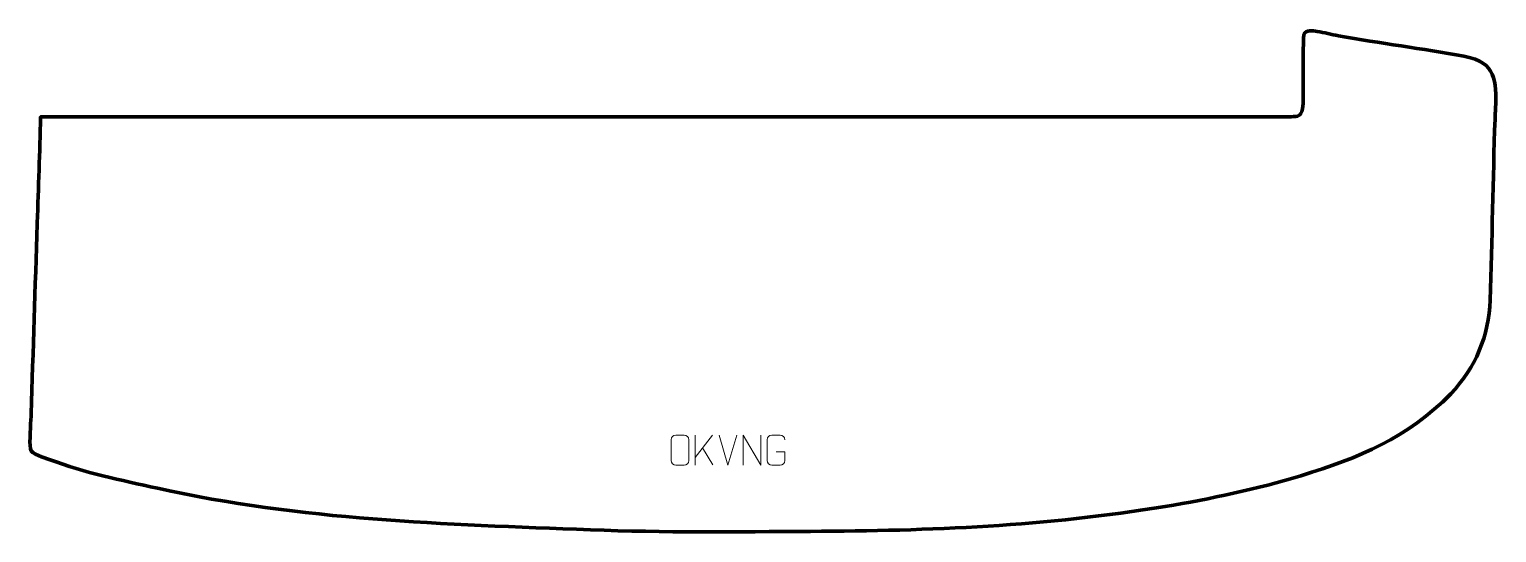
# Model space of a CAD drawing. Header units: millimetres. Extents: x 1282 to 2505, y -43 to 377.
import ezdxf

# ---------------------------------------------------------------- set-up
doc = ezdxf.new("R2010")
doc.units = ezdxf.units.MM
doc.header["$MEASUREMENT"] = 0
doc.layers.add('layer 1', color=7, linetype='Continuous')

msp = doc.modelspace()

# ---------------------------------------------------------------- linework, layer by layer
at = {"layer": 'layer 1', "color": 242, "lineweight": 158}
msp.add_open_spline([(2343.6541, 318.978), (2343.6968, 325.2832), (2343.5759, 370.4255), (2344.239, 372.1007), (2344.239, 372.1007), (2345.9874, 376.5165), (2351.4975, 375.3109), (2355.3611, 374.7384), (2355.3611, 374.7384), (2361.3753, 373.8472), (2367.1677, 372.3033), (2373.1006, 371.099), (2373.1006, 371.099), (2407.855, 365.0253), (2442.8235, 360.3664), (2477.6211, 354.0095), (2477.6211, 354.0095), (2477.6211, 354.0095), (2478.5637, 353.8373), (2478.5637, 353.8373), (2478.5637, 353.8373), (2504.2837, 349.1274), (2504.9014, 333.2676), (2503.9562, 310.8615), (2503.9562, 310.8615), (2503.8221, 307.78), (2503.6646, 304.7024), (2503.5458, 301.6198), (2503.5458, 301.6198), (2501.8204, 251.2794), (2501.1428, 200.9429), (2499.5682, 150.6314), (2499.5682, 150.6314), (2498.345, 120.8086), (2487.3603, 94.2511), (2466.8263, 72.5717), (2466.8263, 72.5717), (2430.2871, 35.426), (2390.6239, 19.1368), (2341.7401, 4.1468), (2341.7401, 4.1468), (2305.836, -6.8631), (2265.7715, -15.3682), (2228.6972, -21.5654), (2228.6972, -21.5654), (2129.7591, -37.7497), (2033.0719, -41.9481), (1933.0422, -42.2886), (1933.0422, -42.2886), (1871.6568, -42.6049), (1811.1311, -43.3898), (1749.7222, -40.9969), (1749.7222, -40.9969), (1628.0777, -36.3719), (1508.5816, -32.9524), (1389.1592, -6.3597), (1389.1592, -6.3597), (1357.9777, 0.5838), (1329.0068, 6.382), (1298.8989, 17.7362), (1298.8989, 17.7362), (1294.942, 19.2284), (1283.7929, 21.9862), (1283.121, 26.6681), (1283.121, 26.6681), (1282.28, 32.5277), (1283.4105, 46.9727), (1283.6957, 53.5644), (1283.6957, 53.5644), (1283.7268, 54.2837), (1283.754, 55.0012), (1283.7788, 55.7207), (1283.7788, 55.7207), (1285.415, 108.5633), (1287.1776, 161.4018), (1288.8603, 214.243), (1288.8603, 214.243), (1288.8603, 214.243), (1288.8907, 215.1979), (1288.8907, 215.1979), (1288.8907, 215.1979), (1289.8218, 244.4763), (1291.0274, 274.0406), (1291.6547, 303.4184), (1291.6547, 303.4184), (1635.9269, 303.4212), (1980.2043, 303.5586), (2324.4758, 303.4266), (2324.4758, 303.4266), (2327.8236, 303.4253), (2335.559, 303.379), (2338.9648, 304.1392), (2338.9648, 304.1392), (2343.7733, 305.2125), (2343.6413, 314.043), (2343.6541, 318.978)], degree=3, knots=[0, 0, 0, 0, 0.04, 0.04, 0.04, 0.04, 0.08, 0.08, 0.08, 0.08, 0.12, 0.12, 0.12, 0.12, 0.16, 0.16, 0.16, 0.16, 0.2, 0.2, 0.2, 0.2, 0.24, 0.24, 0.24, 0.24, 0.28, 0.28, 0.28, 0.28, 0.32, 0.32, 0.32, 0.32, 0.36, 0.36, 0.36, 0.36, 0.4, 0.4, 0.4, 0.4, 0.44, 0.44, 0.44, 0.44, 0.48, 0.48, 0.48, 0.48, 0.52, 0.52, 0.52, 0.52, 0.56, 0.56, 0.56, 0.56, 0.6, 0.6, 0.6, 0.6, 0.64, 0.64, 0.64, 0.64, 0.68, 0.68, 0.68, 0.68, 0.72, 0.72, 0.72, 0.72, 0.76, 0.76, 0.76, 0.76, 0.8, 0.8, 0.8, 0.8, 0.84, 0.84, 0.84, 0.84, 0.88, 0.88, 0.88, 0.88, 0.92, 0.92, 0.92, 0.92, 1, 1, 1, 1], dxfattribs=at)
at = {"layer": 'layer 1', "color": 250, "lineweight": 9}
for points, knots in [([(1820.8885, 37.9666), (1823.2142, 37.9666), (1825.5403, 37.9666), (1827.8664, 37.9666), (1827.8664, 37.9666), (1829.813, 38.0022), (1831.8044, 36.5106), (1831.8311, 34.073), (1831.8311, 34.073), (1831.8307, 28.3261), (1831.8307, 22.5788), (1831.8311, 16.8311), (1831.8311, 16.8311), (1831.6913, 14.5077), (1830.0141, 13.0281), (1827.8664, 13.0173), (1827.8664, 13.0173), (1825.5345, 13.0177), (1823.2026, 13.0177), (1820.8711, 13.0173), (1820.8711, 13.0173), (1818.9461, 12.9119), (1816.974, 14.7964), (1816.9852, 16.8137), (1816.9852, 16.8137), (1816.9855, 22.5838), (1816.9855, 28.3535), (1816.9852, 34.1228), (1816.9852, 34.1228), (1816.9894, 36.2609), (1818.7361, 37.9801), (1820.8885, 37.9666)], [0, 0, 0, 0, 0.111111111, 0.111111111, 0.111111111, 0.111111111, 0.222222222, 0.222222222, 0.222222222, 0.222222222, 0.333333333, 0.333333333, 0.333333333, 0.333333333, 0.444444444, 0.444444444, 0.444444444, 0.444444444, 0.555555556, 0.555555556, 0.555555556, 0.555555556, 0.666666667, 0.666666667, 0.666666667, 0.666666667, 0.777777778, 0.777777778, 0.777777778, 0.777777778, 1, 1, 1, 1]), ([(1877.0807, 13.0134), (1877.0807, 13.0134), (1877.0807, 37.9669), (1877.0807, 37.9669), (1877.0807, 37.9669), (1877.0807, 37.9669), (1891.7355, 13.0134), (1891.7355, 13.0134), (1891.7355, 13.0134), (1891.7355, 13.0134), (1891.7355, 37.9669), (1891.7355, 37.9669)], [0, 0, 0, 0, 0.25, 0.25, 0.25, 0.25, 0.5, 0.5, 0.5, 0.5, 1, 1, 1, 1]), ([(1904.663, 23.9991), (1904.663, 23.9991), (1911.8311, 23.9991), (1911.8311, 23.9991), (1911.8311, 23.9991), (1911.8311, 23.9991), (1911.8311, 16.831), (1911.8311, 16.831), (1911.8311, 16.831), (1911.6914, 14.5076), (1910.0142, 13.028), (1907.8664, 13.0172), (1907.8664, 13.0172), (1905.5346, 13.0176), (1903.2026, 13.0176), (1900.8711, 13.0172), (1900.8711, 13.0172), (1898.9462, 12.9118), (1896.974, 14.7963), (1896.9852, 16.8136), (1896.9852, 16.8136), (1896.9856, 22.5837), (1896.9856, 28.3534), (1896.9852, 34.1227), (1896.9852, 34.1227), (1896.9894, 36.2608), (1898.7362, 37.98), (1900.8885, 37.9666), (1900.8885, 37.9666), (1903.2142, 37.9666), (1905.5403, 37.9666), (1907.8664, 37.9666), (1907.8664, 37.9666), (1909.8131, 38.002), (1911.8045, 36.5105), (1911.8311, 34.0728)], [0, 0, 0, 0, 0.1, 0.1, 0.1, 0.1, 0.2, 0.2, 0.2, 0.2, 0.3, 0.3, 0.3, 0.3, 0.4, 0.4, 0.4, 0.4, 0.5, 0.5, 0.5, 0.5, 0.6, 0.6, 0.6, 0.6, 0.7, 0.7, 0.7, 0.7, 0.8, 0.8, 0.8, 0.8, 1, 1, 1, 1])]:
    msp.add_open_spline(points, degree=3, knots=knots, dxfattribs=at)
for points in [[(1837.0574, 37.9669), (1837.0574, 37.9669), (1837.0574, 13.0133), (1837.0574, 13.0133)], [(1851.4336, 37.9669), (1851.4336, 37.9669), (1837.0574, 19.3272), (1837.0574, 19.3272)], [(1864.4081, 13.0133), (1864.4081, 13.0133), (1857.0863, 37.9669), (1857.0863, 37.9669)], [(1871.73, 37.9669), (1871.73, 37.9669), (1864.4082, 13.0133), (1864.4082, 13.0133)], [(1851.7589, 13.1091), (1851.7589, 13.1091), (1843.2884, 27.4227), (1843.2884, 27.4227)]]:
    msp.add_open_spline(points, degree=3, dxfattribs=at)

doc.saveas('drawing.dxf')
